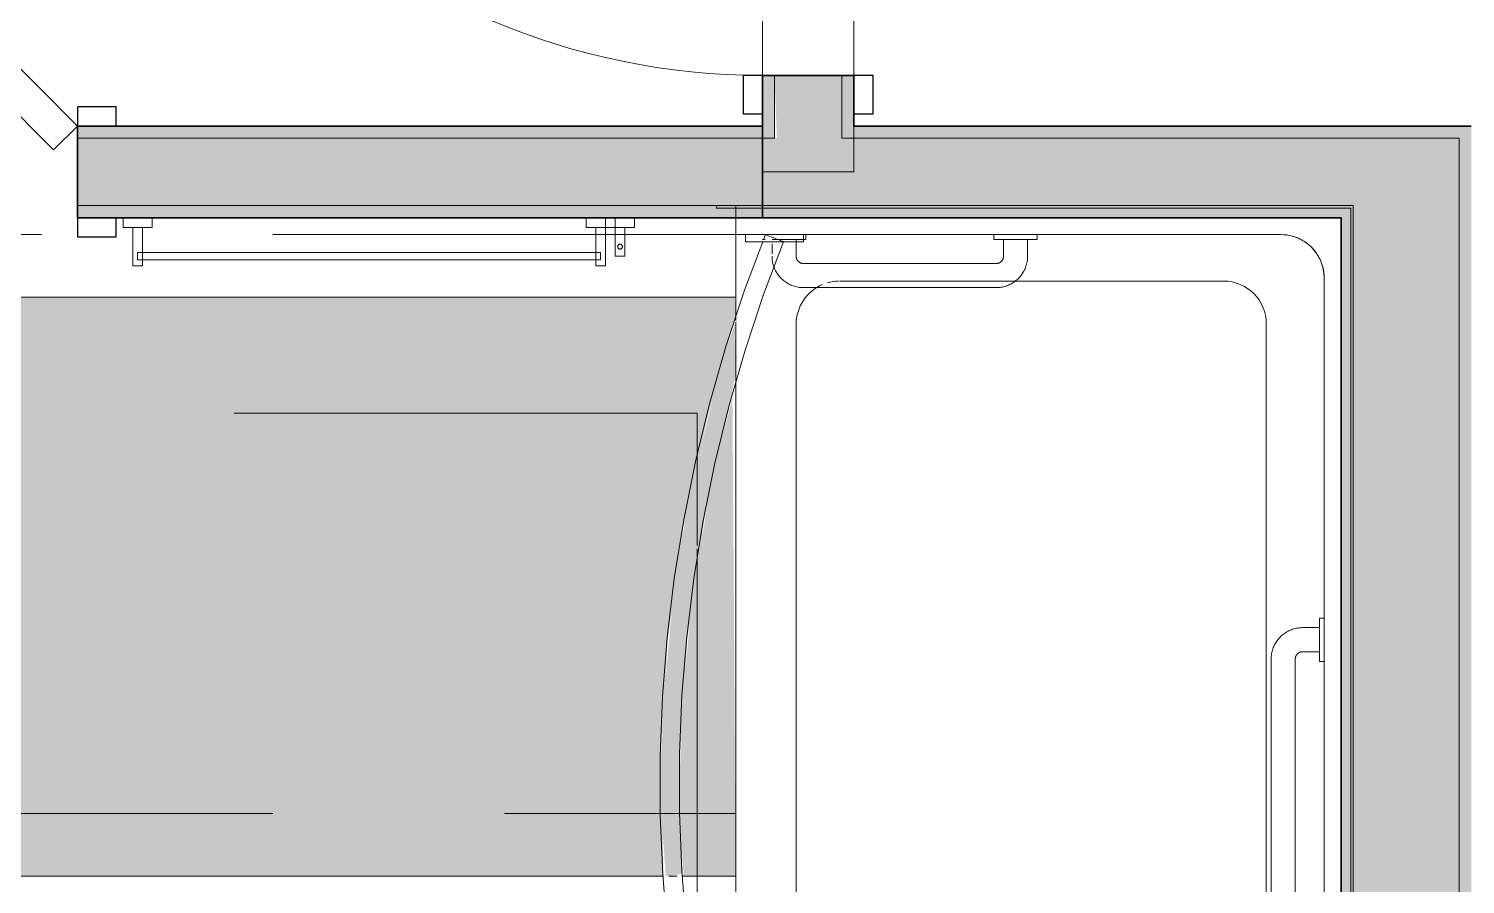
# Model space of a CAD drawing. Header units: inches. Extents: x 6 to 8416, y -388 to 6104.
# Drawn here: x 5332.6 to 5407.1, y 1780 to 1824.4 of the extents above; entities that cross this region are included whole.
import ezdxf

# ---------------------------------------------------------------- set-up
doc = ezdxf.new("R2010")
doc.units = ezdxf.units.IN
doc.header["$MEASUREMENT"] = 0
doc.linetypes.add('Dash 1_16_', pattern=[48, 24, -24])
doc.linetypes.add('Hidden 1_16_', pattern=[36, 24, -12])
for name, color, linetype, lineweight in [('A-DOOR', 31, 'Continuous', 18), ('A-DOOR-FRAM', 31, 'Continuous', 25), ('A-GENM', 13, 'Continuous', 18), ('A-ROOM', 32, 'Continuous', 13), ('A-WALL', 113, 'Continuous', 25), ('A-WALL-PATT', 111, 'Continuous', 35), ('I-WALL', 2, 'Continuous', 25), ('P-SANR-FIXT', 6, 'Continuous', 18), ('Q-SPCQ', 91, 'Continuous', 18)]:
    doc.layers.add(name, color=color, linetype=linetype, lineweight=lineweight)

# ---------------------------------------------------------------- blocks, each defined once
blk = doc.blocks.new('Unit-Single-Flush-ICC ADA-AM - 36_ x 84_-NR _U-BA _ BATH_-6492505-LEVEL 3 - PLAN Copy 1 Copy 1')
at = {"layer": 'A-DOOR'}
for p, q in [((-8.693, 26.593), (-7.456, 27.831)), ((18, 2.375), (-7.456, 27.831)), ((16.763, 1.138), (-8.693, 26.593)), ((16.763, 1.138), (18, 2.375))]:
    blk.add_line(p, q, dxfattribs=at)
at = {"layer": 'A-DOOR', "lineweight": 9}
blk.add_arc((18, 2.375), 36, 135, 180, dxfattribs=at)
at = {"layer": 'A-DOOR-FRAM'}
for p, q in [((-18, 3.375), (-20, 3.375)), ((-20, 3.375), (-20, 2.375)), ((-18, 2.375), (-18, 3.375)), ((20, 3.375), (18, 3.375)), ((18, 3.375), (18, 2.375)), ((20, 2.375), (20, 3.375)), ((-20, 2.375), (-18, 2.375)), ((18, 2.375), (20, 2.375)), ((-18, -2.375), (-20, -2.375)), ((-20, -2.375), (-20, -3.375)), ((-18, -3.375), (-18, -2.375)), ((20, -2.375), (18, -2.375)), ((18, -2.375), (18, -3.375)), ((20, -3.375), (20, -2.375)), ((-20, -3.375), (-18, -3.375)), ((18, -3.375), (20, -3.375))]:
    blk.add_line(p, q, dxfattribs=at)
at = {"layer": 'A-DOOR-FRAM', "lineweight": 18}
for p, q in [((-18, 3.375), (-20, 3.375)), ((-20, 3.375), (-20, 2.375)), ((-18, 3.375), (-18, 2.375)), ((20, 3.375), (18, 3.375)), ((18, 3.375), (18, 2.375)), ((20, 3.375), (20, 2.375)), ((-20, 2.375), (-18, 2.375)), ((18, 2.375), (20, 2.375)), ((-20, -3.375), (-20, -2.375)), ((-18, -2.375), (-20, -2.375)), ((-18, -3.375), (-18, -2.375)), ((18, -3.375), (18, -2.375)), ((20, -2.375), (18, -2.375)), ((20, -3.375), (20, -2.375)), ((-20, -3.375), (-18, -3.375)), ((18, -3.375), (20, -3.375))]:
    blk.add_line(p, q, dxfattribs=at)
blk = doc.blocks.new('GM BA Shower-Unit-Tub-Prefab-ICC ADA-AM - ICC Type B_ Option A Forward_ 60_W x 32_D-2224287-LEVEL 3 - PLAN Copy 1 Copy 1')
at = {"layer": 'A-GENM'}
blk.add_line((59.375, 32), (60, 32), dxfattribs=at)
blk = doc.blocks.new('PL BA Toilet-Unit-Two Piece-ICC ADA-AM - ICC Type B_ Side Approach_ Swing Up Bar-V277-LEVEL 3 - PLAN Copy 1 Copy 1')
at = {"layer": 'A-GENM', "linetype": 'Hidden 1_16_', "lineweight": 9}
for p, q in [((0, -48.547), (0, -24.953)), ((0, -48.966), (0, -48.547)), ((0, -53.798), (0, -49.138)), ((0, -56), (0, -53.849)), ((0, -56), (48, -56))]:
    blk.add_line(p, q, dxfattribs=at)
blk = doc.blocks.new('GM Clearance-Rect-AM - 30_ x 48_  - A117 2017 Existing _ Type B _ A117 2009 _ CBC-V278-LEVEL 3 - PLAN Copy 1 Copy 1')
at = {"layer": 'A-GENM', "linetype": 'Hidden 1_16_', "lineweight": 9, "transparency": 33554560}
h = blk.add_hatch(color=256, dxfattribs=at)
h.paths.add_polyline_path([(-15, 0), (9.828, 0.176), (5.342, 1.272), (-0.299, 2.235), (-5.936, 2.769), (-11.117, 2.9), (-15, 2.713)])
h.paths.add_polyline_path([(-15, 3.753), (-8.105, 3.852), (-2.752, 3.521), (3.086, 2.722), (8.65, 1.493), (13.238, 0.219), (14.128, 0), (15, 0.051), (15, 48), (-15, 48), (-15, 3.756)])
blk.add_hatch(color=256, dxfattribs=at).paths.add_polyline_path([(-15, 3.221), (-14.841, 2.759), (-8.575, 2.869), (-2.804, 2.522), (3.46, 1.633), (8.938, 0.418), (11.06, 0), (13.652, 0.051), (11.549, 0.744), (4.958, 2.363), (0.451, 3.155), (-6.296, 3.783), (-11.234, 3.896), (-15, 3.633), (-15, 3.379)])
at = {"layer": 'A-GENM', "linetype": 'Hidden 1_16_', "lineweight": 9}
for p, q in [((15, 48), (-15, 48)), ((-15, 48), (-15, 3.753)), ((15, 48), (-15, 48)), ((-15, 48), (-15, 3.753)), ((-15, 3.753), (-15, 48)), ((-15, 48), (15, 48)), ((15, 0), (15, 48)), ((15, 0), (15, 48)), ((15, 48), (15, 0)), ((-15, 3.478), (-15, 3.034)), ((-15, 3.478), (-15, 3.034)), ((-15, 3.034), (-15, 3.478)), ((-15, 2.753), (-15, 0)), ((-15, 2.753), (-15, 0)), ((-15, 0), (-15, 2.753)), ((-15, 0), (10.475, 0)), ((-15, 0), (10.475, 0)), ((10.475, 0), (-15, 0)), ((10.475, 0), (10.898, 0)), ((10.475, 0), (10.898, 0)), ((10.898, 0), (10.475, 0)), ((10.95, 0), (11.644, 0)), ((10.95, 0), (11.644, 0)), ((11.644, 0), (10.95, 0)), ((11.807, 0), (13.716, 0)), ((11.807, 0), (13.716, 0)), ((13.716, 0), (11.807, 0)), ((13.797, 0), (15, 0)), ((13.797, 0), (15, 0)), ((15, 0), (13.797, 0))]:
    blk.add_line(p, q, dxfattribs=at)
blk = doc.blocks.new('SE BA Towel Bar-AM - 2_-0_ W x 2 1_2_ D_ 48_ AFF-V280-LEVEL 3 - PLAN Copy 1 Copy 1')
at = {"layer": 'Q-SPCQ'}
for p, q in [((-12.25, 2.5), (-12.25, 0.5)), ((-12.25, 2.5), (-12, 2.5)), ((-12.217, 2.5), (-12, 2.5)), ((-12, 2.5), (-11.783, 2.5)), ((-12, 2.5), (-11.75, 2.5)), ((-11.75, 0.5), (-11.75, 2.5)), ((11.75, 2.5), (11.75, 0.5)), ((11.75, 2.5), (12, 2.5)), ((11.783, 2.5), (12, 2.5)), ((12, 2.5), (12.217, 2.5)), ((12, 2.5), (12.25, 2.5)), ((12.25, 0.5), (12.25, 2.5)), ((12, 2.187), (-12, 2.187)), ((-12, 2.187), (-12, 1.812)), ((-12, 2.187), (-12, 2.162)), ((-12, 2.162), (-12, 2.133)), ((-12, 2.133), (-12, 2)), ((-12, 2), (-12, 1.906)), ((-12, 1.906), (-12, 1.867)), ((-12, 1.867), (-12, 1.812)), ((-12, 1.812), (12, 1.812)), ((12, 2.181), (12, 2.187)), ((12, 1.812), (12, 2.187)), ((12, 2.162), (12, 2.181)), ((12, 2.133), (12, 2.162)), ((12, 2.094), (12, 2.133)), ((12, 2), (12, 2.094)), ((12, 1.951), (12, 2)), ((12, 1.906), (12, 1.951)), ((12, 1.867), (12, 1.906)), ((12, 1.838), (12, 1.867)), ((12, 1.819), (12, 1.838)), ((12, 1.812), (12, 1.819)), ((-12.75, 0.5), (-12.75, 0)), ((-12, 0.5), (-12.75, 0.5)), ((-12, 0.5), (-12.25, 0.5)), ((-12, 0.5), (-12.236, 0.5)), ((-12, 0.5), (-12.217, 0.5)), ((-11.783, 0.5), (-12, 0.5)), ((-11.75, 0.5), (-12, 0.5)), ((-11.764, 0.5), (-12, 0.5)), ((-11.25, 0.5), (-12, 0.5)), ((-11.25, 0), (-11.25, 0.5)), ((11.25, 0.5), (11.25, 0)), ((12, 0.5), (11.25, 0.5)), ((12, 0.5), (11.75, 0.5)), ((12, 0.5), (11.764, 0.5)), ((12, 0.5), (11.783, 0.5)), ((12.217, 0.5), (12, 0.5)), ((12.25, 0.5), (12, 0.5)), ((12.236, 0.5), (12, 0.5)), ((12.75, 0.5), (12, 0.5)), ((12.75, 0), (12.75, 0.5)), ((-12.53, 0), (-12.75, 0)), ((-12, 0), (-12.75, 0)), ((-12, 0), (-12.53, 0)), ((-11.47, 0), (-12, 0)), ((-11.25, 0), (-12, 0)), ((-11.25, 0), (-11.47, 0)), ((11.47, 0), (11.25, 0)), ((12, 0), (11.25, 0)), ((12, 0), (11.47, 0)), ((12.53, 0), (12, 0)), ((12.75, 0), (12, 0)), ((12.75, 0), (12.53, 0))]:
    blk.add_line(p, q, dxfattribs=at)
blk = doc.blocks.new('z Nested-Shower Surround-Tub-Prefab - Variable-V282-LEVEL 3 - PLAN Copy 1 Copy 1')
at = {"layer": 'A-GENM', "lineweight": 9}
for p, q in [((60, 33), (59.875, 33)), ((59.875, 33), (59.875, 0.125)), ((59.875, 32), (59.875, 33)), ((59.875, 33), (60, 33)), ((60, 0), (60, 33)), ((60, 33), (60, 32)), ((59.875, 0.625), (59.875, 32)), ((60, 32), (60, 0.625)), ((0, 0), (60, 0)), ((60, 0), (0, 0)), ((59.875, 0.125), (0.125, 0.125)), ((0.312, 0.125), (59.688, 0.125)), ((59.875, 0.312), (59.875, 0.625)), ((60, 0.625), (60, 0))]:
    blk.add_line(p, q, dxfattribs=at)
at = {"layer": 'A-GENM'}
for p, q in [((9.275, 32), (25.25, 32)), ((25.25, 32), (50.725, 32)), ((50.725, 32), (51.148, 32)), ((51.2, 32), (51.894, 32)), ((52.057, 32), (53.966, 32)), ((54.047, 32), (55.25, 32)), ((55.25, 32), (58.5, 32)), ((58.5, 32), (58.5, 30.75)), ((60, 32), (58.5, 32)), ((58.5, 32), (58.5, 30.75)), ((58.5, 30.75), (58.5, 32)), ((58.5, 32), (59.375, 32)), ((59.375, 32), (59.875, 32)), ((60, 0), (60, 32)), ((60, 32), (60, 0.625)), ((58.5, 30.75), (58.5, 30)), ((58.5, 30.75), (58.5, 30)), ((58.5, 30), (58.5, 30.75)), ((58.5, 29.869), (58.5, 29.25)), ((58.5, 29.869), (58.5, 29.25)), ((58.5, 29.25), (58.5, 29.869)), ((58.5, 29.25), (58.5, 3.75)), ((58.5, 29.25), (58.5, 3.75)), ((58.5, 3.75), (58.5, 29.25)), ((53.839, 28.873), (6.409, 28.873)), ((56.089, 18.5), (56.089, 26.623)), ((56.089, 6.712), (56.089, 18.5)), ((53.877, 4.5), (6.371, 4.5)), ((56.25, 1.5), (3.75, 1.5)), ((56.25, 1.5), (3.75, 1.5)), ((3.75, 1.5), (56.25, 1.5)), ((0, 0), (60, 0)), ((60, 0), (0, 0)), ((60, 0.625), (60, 0))]:
    blk.add_line(p, q, dxfattribs=at)
for centre, radius, start, end in [((53.839, 26.623), 2.25, 23.01288, 90), ((53.839, 26.623), 2.25, 10.6675, 16.57426), ((53.839, 26.623), 2.25, 1.82866, 9.29916), ((53.877, 6.712), 2.212, 270, 360), ((56.25, 3.75), 2.25, 270, 360), ((56.25, 3.75), 2.25, 345, 0), ((56.25, 3.75), 2.25, 345, 360), ((56.25, 3.75), 2.25, 335.02868, 339.97132), ((56.25, 3.75), 2.25, 335.02868, 339.97132), ((56.25, 3.75), 2.25, 339.97132, 345), ((56.25, 3.75), 2.25, 339.97132, 345), ((56.25, 3.75), 2.25, 315, 330), ((56.25, 3.75), 2.25, 315, 330), ((56.25, 3.75), 2.25, 330, 335.02868), ((56.25, 3.75), 2.25, 330, 335.02868), ((56.25, 3.75), 2.25, 270, 285), ((56.25, 3.75), 2.25, 270, 285), ((56.25, 3.75), 2.25, 285, 290.02868), ((56.25, 3.75), 2.25, 285, 290.02868), ((56.25, 3.75), 2.25, 290.02868, 294.97132), ((56.25, 3.75), 2.25, 290.02868, 294.97132), ((56.25, 3.75), 2.25, 294.97132, 300), ((56.25, 3.75), 2.25, 294.97132, 300), ((56.25, 3.75), 2.25, 300, 315), ((56.25, 3.75), 2.25, 300, 315)]:
    blk.add_arc(centre, radius, start, end, dxfattribs=at)
blk = doc.blocks.new('z Nested-Shower Grab Bars - Variable-V283-LEVEL 3 - PLAN Copy 1 Copy 1')
at = {"layer": 'A-GENM', "linetype": 'Dash 1_16_', "lineweight": 9}
for p, q in [((56.75, 29.125), (56.75, 29.087)), ((56.75, 29.125), (56.75, 29.087)), ((56.75, 29.087), (56.75, 28.974)), ((56.75, 29.087), (56.75, 28.974)), ((57, 29.087), (57, 29.125)), ((57, 28.974), (57, 29.125)), ((57, 28.974), (57, 29.087)), ((55.364, 28.543), (55.303, 28.521)), ((55.426, 28.562), (55.364, 28.543)), ((55.489, 28.578), (55.426, 28.562)), ((55.552, 28.593), (55.489, 28.578)), ((55.616, 28.604), (55.552, 28.593)), ((55.68, 28.613), (55.616, 28.604)), ((55.745, 28.62), (55.68, 28.613)), ((55.81, 28.624), (55.745, 28.62)), ((55.875, 28.625), (55.81, 28.624)), ((56.516, 28.625), (55.998, 28.625)), ((56.75, 28.541), (56.75, 28.625)), ((56.75, 28.541), (56.75, 28.625)), ((56.75, 28.442), (56.75, 28.541)), ((56.75, 28.313), (56.75, 28.541)), ((56.75, 28.162), (56.75, 28.442)), ((56.75, 28.371), (56.75, 28.291)), ((56.75, 28.371), (56.75, 28.291)), ((56.75, 28.162), (56.75, 28.313)), ((57, 28.563), (57, 28.795)), ((57, 28.563), (57, 28.795)), ((57, 28.291), (57, 28.371)), ((57, 28.113), (57, 28.371)), ((56.75, 28), (56.75, 28.162)), ((56.75, 28), (56.75, 28.162)), ((56.75, 27.838), (56.75, 28)), ((56.75, 27.838), (56.75, 28)), ((56.75, 27.688), (56.75, 27.838)), ((56.75, 27.688), (56.75, 27.838)), ((56.75, 27.709), (56.75, 26.875)), ((56.75, 27.375), (56.75, 27.688)), ((56.75, 27.375), (56.75, 27.688)), ((56.75, 27.687), (56.75, 26.875)), ((57, 28.113), (57, 28.291)), ((57, 27.749), (57, 28)), ((57, 27.749), (57, 28)), ((57, 27.438), (57, 27.709)), ((57, 27.438), (57, 27.709)), ((54.25, 27), (54.25, 17)), ((55.5, 17), (55.5, 27)), ((55.875, 27.375), (56.75, 27.375)), ((56.75, 26.875), (57, 26.875)), ((57, 27.205), (57, 27.438)), ((57, 27.205), (57, 27.438)), ((57, 27.026), (57, 27.205)), ((57, 27.026), (57, 27.205)), ((57, 26.913), (57, 27.026)), ((57, 26.913), (57, 27.026)), ((57, 26.875), (57, 26.913)), ((57, 26.875), (57, 26.913)), ((56.75, 16.625), (55.875, 16.625)), ((57, 17.125), (56.75, 17.125)), ((56.75, 17.125), (56.75, 16.313)), ((56.75, 17.125), (56.75, 14.875)), ((56.75, 16.313), (56.75, 16.625)), ((56.75, 15.375), (56.75, 16.625)), ((57, 17.087), (57, 17.125)), ((57, 17.087), (57, 17.125)), ((57, 16.974), (57, 17.087)), ((57, 16.974), (57, 17.087)), ((57, 16.795), (57, 16.974)), ((57, 16.795), (57, 16.974)), ((57, 16.563), (57, 16.795)), ((57, 16.563), (57, 16.795)), ((57, 16.291), (57, 16.563)), ((57, 16.291), (57, 16.563)), ((56.75, 16.162), (56.75, 16.313)), ((56.75, 16), (56.75, 16.162)), ((56.75, 15.838), (56.75, 16)), ((56.75, 15.688), (56.75, 15.838)), ((56.75, 15.375), (56.75, 15.688)), ((56.75, 15.687), (56.75, 14.875)), ((57, 16), (57, 16.291)), ((57, 16), (57, 16.291)), ((57, 15.709), (57, 16)), ((57, 15.709), (57, 16)), ((57, 15.438), (57, 15.709)), ((57, 15.438), (57, 15.709)), ((55.875, 15.375), (56.75, 15.375)), ((57, 15.205), (57, 15.438)), ((57, 15.205), (57, 15.438)), ((57, 15.026), (57, 15.205)), ((57, 15.026), (57, 15.205)), ((57, 14.913), (57, 15.026)), ((57, 14.913), (57, 15.026)), ((57, 14.875), (57, 14.913)), ((57, 14.875), (57, 14.913)), ((56.75, 14.875), (57, 14.875)), ((35, 2.75), (13, 2.75)), ((35, 2.75), (13, 2.75)), ((13, 1.5), (35, 1.5)), ((13, 1.5), (35, 1.5)), ((35.375, 1.125), (35.375, 0.25)), ((35.375, 1.125), (35.375, 0.25)), ((36.625, 0.25), (36.625, 1.125)), ((36.625, 0.25), (36.625, 1.125)), ((34.875, 0.25), (34.875, 0)), ((35.687, 0.25), (34.875, 0.25)), ((35.687, 0.25), (34.875, 0.25)), ((34.875, 0.25), (34.875, 0)), ((37.125, 0.25), (34.875, 0.25)), ((35.687, 0.25), (34.875, 0.25)), ((34.875, 0), (34.913, 0)), ((34.875, 0), (34.913, 0)), ((34.875, 0), (34.913, 0)), ((34.875, 0), (34.913, 0)), ((34.913, 0), (35.026, 0)), ((34.913, 0), (35.026, 0)), ((34.913, 0), (35.026, 0)), ((34.913, 0), (35.026, 0)), ((35.026, 0), (35.205, 0)), ((35.026, 0), (35.205, 0)), ((35.026, 0), (35.205, 0)), ((35.026, 0), (35.205, 0)), ((35.205, 0), (35.438, 0)), ((35.205, 0), (35.438, 0)), ((35.205, 0), (35.438, 0)), ((35.205, 0), (35.438, 0)), ((35.375, 0.25), (35.688, 0.25)), ((35.375, 0.25), (35.688, 0.25)), ((35.375, 0.25), (36.625, 0.25)), ((35.375, 0.25), (35.688, 0.25)), ((35.438, 0), (35.709, 0)), ((35.438, 0), (35.709, 0)), ((35.438, 0), (35.709, 0)), ((35.438, 0), (35.709, 0)), ((35.688, 0.25), (35.838, 0.25)), ((35.688, 0.25), (35.838, 0.25)), ((35.688, 0.25), (35.838, 0.25)), ((35.709, 0), (36, 0)), ((35.709, 0), (36, 0)), ((35.709, 0), (36, 0)), ((35.709, 0), (36, 0)), ((35.838, 0.25), (36, 0.25)), ((35.838, 0.25), (36, 0.25)), ((35.838, 0.25), (36, 0.25)), ((36, 0.25), (36.162, 0.25)), ((36, 0.25), (36.162, 0.25)), ((36, 0.25), (36.162, 0.25)), ((36, 0), (36.291, 0)), ((36, 0), (36.291, 0)), ((36, 0), (36.291, 0)), ((36, 0), (36.291, 0)), ((36.162, 0.25), (36.313, 0.25)), ((36.162, 0.25), (36.313, 0.25)), ((36.162, 0.25), (36.313, 0.25)), ((36.291, 0), (36.563, 0)), ((36.291, 0), (36.563, 0)), ((36.291, 0), (36.563, 0)), ((36.291, 0), (36.563, 0)), ((37.125, 0.25), (36.313, 0.25)), ((37.125, 0.25), (36.313, 0.25)), ((36.313, 0.25), (36.625, 0.25)), ((36.313, 0.25), (36.625, 0.25)), ((37.125, 0.25), (36.313, 0.25)), ((36.313, 0.25), (36.625, 0.25)), ((36.563, 0), (36.795, 0)), ((36.563, 0), (36.795, 0)), ((36.563, 0), (36.795, 0)), ((36.563, 0), (36.795, 0)), ((36.795, 0), (36.974, 0)), ((36.795, 0), (36.974, 0)), ((36.795, 0), (36.974, 0)), ((36.795, 0), (36.974, 0)), ((36.974, 0), (37.087, 0)), ((36.974, 0), (37.087, 0)), ((36.974, 0), (37.087, 0)), ((36.974, 0), (37.087, 0)), ((37.087, 0), (37.125, 0)), ((37.087, 0), (37.125, 0)), ((37.087, 0), (37.125, 0)), ((37.087, 0), (37.125, 0)), ((37.125, 0), (37.125, 0.25)), ((37.125, 0), (37.125, 0.25))]:
    blk.add_line(p, q, dxfattribs=at)
at = {"layer": 'A-GENM', "linetype": 'Dash 1_16_', "lineweight": 9, "flags": 128}
for points in [[(55.303, 28.521), (55.242, 28.497), (55.183, 28.47), (55.125, 28.441), (55.068, 28.41), (55.012, 28.377), (54.957, 28.341), (54.905, 28.303), (54.853, 28.264), (54.803, 28.222), (54.756, 28.178), (54.709, 28.132), (54.665, 28.085), (54.623, 28.035), (54.582, 27.984), (54.544, 27.932), (54.508, 27.878), (54.474, 27.823), (54.442, 27.766), (54.412, 27.708), (54.385, 27.649), (54.36, 27.589), (54.338, 27.528), (54.318, 27.466), (54.301, 27.403), (54.286, 27.34), (54.274, 27.276), (54.264, 27.212), (54.257, 27.147), (54.252, 27.083), (54.25, 27.018), (54.25, 27)], [(55.5, 27), (55.5, 27.015), (55.501, 27.03), (55.503, 27.045), (55.505, 27.06), (55.507, 27.075), (55.511, 27.089), (55.515, 27.104), (55.519, 27.118), (55.524, 27.132), (55.53, 27.146), (55.536, 27.16), (55.542, 27.173), (55.55, 27.186), (55.557, 27.199), (55.565, 27.212), (55.574, 27.224), (55.583, 27.236), (55.593, 27.247), (55.603, 27.258), (55.614, 27.269), (55.625, 27.279), (55.636, 27.289), (55.648, 27.298), (55.66, 27.307), (55.672, 27.316), (55.685, 27.323), (55.698, 27.331), (55.712, 27.338), (55.725, 27.344), (55.739, 27.35), (55.753, 27.355), (55.767, 27.359), (55.782, 27.363), (55.797, 27.367), (55.811, 27.37), (55.826, 27.372), (55.841, 27.373), (55.856, 27.375), (55.871, 27.375), (55.875, 27.375)], [(54.25, 17), (54.251, 16.935), (54.255, 16.87), (54.262, 16.805), (54.271, 16.741), (54.282, 16.677), (54.297, 16.614), (54.313, 16.551), (54.332, 16.489), (54.354, 16.428), (54.378, 16.367), (54.405, 16.308), (54.434, 16.25), (54.465, 16.193), (54.498, 16.137), (54.534, 16.082), (54.572, 16.03), (54.611, 15.978), (54.653, 15.928), (54.697, 15.881), (54.743, 15.834), (54.79, 15.79), (54.84, 15.748), (54.891, 15.707), (54.943, 15.669), (54.997, 15.633), (55.052, 15.599), (55.109, 15.567), (55.167, 15.537), (55.226, 15.51), (55.286, 15.485), (55.347, 15.463), (55.409, 15.443), (55.472, 15.426), (55.535, 15.411), (55.599, 15.399), (55.663, 15.389), (55.728, 15.382), (55.792, 15.377), (55.857, 15.375), (55.875, 15.375)], [(55.875, 16.625), (55.86, 16.625), (55.845, 16.626), (55.83, 16.628), (55.815, 16.63), (55.8, 16.632), (55.786, 16.636), (55.771, 16.64), (55.757, 16.644), (55.743, 16.649), (55.729, 16.655), (55.715, 16.661), (55.702, 16.667), (55.689, 16.675), (55.676, 16.682), (55.663, 16.69), (55.651, 16.699), (55.639, 16.708), (55.628, 16.718), (55.617, 16.728), (55.606, 16.739), (55.596, 16.75), (55.586, 16.761), (55.577, 16.773), (55.568, 16.785), (55.559, 16.797), (55.552, 16.81), (55.544, 16.823), (55.537, 16.837), (55.531, 16.85), (55.525, 16.864), (55.52, 16.878), (55.516, 16.892), (55.512, 16.907), (55.508, 16.922), (55.505, 16.936), (55.503, 16.951), (55.502, 16.966), (55.5, 16.981), (55.5, 16.996), (55.5, 17)], [(36.625, 1.125), (36.624, 1.19), (36.62, 1.255), (36.613, 1.32), (36.604, 1.384), (36.593, 1.448), (36.578, 1.511), (36.562, 1.574), (36.543, 1.636), (36.521, 1.697), (36.497, 1.758), (36.47, 1.817), (36.441, 1.875), (36.41, 1.932), (36.377, 1.988), (36.341, 2.043), (36.303, 2.095), (36.264, 2.147), (36.222, 2.197), (36.178, 2.244), (36.132, 2.291), (36.085, 2.335), (36.035, 2.377), (35.984, 2.418), (35.932, 2.456), (35.878, 2.492), (35.823, 2.526), (35.766, 2.558), (35.708, 2.588), (35.649, 2.615), (35.589, 2.64), (35.528, 2.662), (35.466, 2.682), (35.403, 2.699), (35.34, 2.714), (35.276, 2.726), (35.212, 2.736), (35.147, 2.743), (35.083, 2.748), (35.018, 2.75), (35, 2.75)], [(36.625, 1.125), (36.624, 1.19), (36.62, 1.255), (36.613, 1.32), (36.604, 1.384), (36.593, 1.448), (36.578, 1.511), (36.562, 1.574), (36.543, 1.636), (36.521, 1.697), (36.497, 1.758), (36.47, 1.817), (36.441, 1.875), (36.41, 1.932), (36.377, 1.988), (36.341, 2.043), (36.303, 2.095), (36.264, 2.147), (36.222, 2.197), (36.178, 2.244), (36.132, 2.291), (36.085, 2.335), (36.035, 2.377), (35.984, 2.418), (35.932, 2.456), (35.878, 2.492), (35.823, 2.526), (35.766, 2.558), (35.708, 2.588), (35.649, 2.615), (35.589, 2.64), (35.528, 2.662), (35.466, 2.682), (35.403, 2.699), (35.34, 2.714), (35.276, 2.726), (35.212, 2.736), (35.147, 2.743), (35.083, 2.748), (35.018, 2.75), (35, 2.75)], [(35, 1.5), (35.015, 1.5), (35.03, 1.499), (35.045, 1.497), (35.06, 1.495), (35.075, 1.493), (35.089, 1.489), (35.104, 1.485), (35.118, 1.481), (35.132, 1.476), (35.146, 1.47), (35.16, 1.464), (35.173, 1.458), (35.186, 1.45), (35.199, 1.443), (35.212, 1.435), (35.224, 1.426), (35.236, 1.417), (35.247, 1.407), (35.258, 1.397), (35.269, 1.386), (35.279, 1.375), (35.289, 1.364), (35.298, 1.352), (35.307, 1.34), (35.316, 1.328), (35.323, 1.315), (35.331, 1.302), (35.338, 1.288), (35.344, 1.275), (35.35, 1.261), (35.355, 1.247), (35.359, 1.233), (35.363, 1.218), (35.367, 1.203), (35.37, 1.189), (35.372, 1.174), (35.373, 1.159), (35.375, 1.144), (35.375, 1.129), (35.375, 1.125)], [(35, 1.5), (35.015, 1.5), (35.03, 1.499), (35.045, 1.497), (35.06, 1.495), (35.075, 1.493), (35.089, 1.489), (35.104, 1.485), (35.118, 1.481), (35.132, 1.476), (35.146, 1.47), (35.16, 1.464), (35.173, 1.458), (35.186, 1.45), (35.199, 1.443), (35.212, 1.435), (35.224, 1.426), (35.236, 1.417), (35.247, 1.407), (35.258, 1.397), (35.269, 1.386), (35.279, 1.375), (35.289, 1.364), (35.298, 1.352), (35.307, 1.34), (35.316, 1.328), (35.323, 1.315), (35.331, 1.302), (35.338, 1.288), (35.344, 1.275), (35.35, 1.261), (35.355, 1.247), (35.359, 1.233), (35.363, 1.218), (35.367, 1.203), (35.37, 1.189), (35.372, 1.174), (35.373, 1.159), (35.375, 1.144), (35.375, 1.129), (35.375, 1.125)]]:
    blk.add_lwpolyline(points, dxfattribs=at)
blk = doc.blocks.new('z Nested-Clearance-Shower-AM - Tub_Shower - ICC Type B - Option A_ Forward-V284-LEVEL 3 - PLAN Copy 1 Copy 1')
at = {"layer": 'A-GENM', "linetype": 'Hidden 1_16_', "lineweight": 9}
for p, q in [((30, 48), (0, 48)), ((0, 48), (0, 0)), ((30, 0), (30, 48)), ((16, 47), (14, 47)), ((14, 47), (14, 41.578)), ((14, 42.078), (14, 47)), ((14, 47), (14.25, 47)), ((14.25, 47), (16, 47)), ((16, 41.578), (16, 47)), ((16, 47), (16, 41.578)), ((12.664, 42.914), (11.25, 41.5)), ((11.5, 41.75), (12.664, 42.914)), ((14, 41.578), (12.664, 42.914)), ((12.664, 42.914), (14, 41.578)), ((17.336, 42.914), (16, 41.578)), ((16, 41.578), (17.336, 42.914)), ((18.75, 41.5), (17.336, 42.914)), ((17.336, 42.914), (18.75, 41.5)), ((11.25, 41.5), (11.5, 41.75)), ((14, 41.578), (14, 42.078)), ((11.25, 41.5), (15, 37.75)), ((15, 37.75), (11.25, 41.5)), ((15, 37.75), (18.75, 41.5)), ((18.75, 41.5), (15.25, 38)), ((15.25, 38), (15, 37.75)), ((0, 0), (30, 0))]:
    blk.add_line(p, q, dxfattribs=at)
blk = doc.blocks.new('SE BA Shower Curtain Rod-AM - 1_ Dia__ 76_ AFF-V285-LEVEL 3 - PLAN Copy 1 Copy 1')
at = {"layer": 'Q-SPCQ'}
for p, q in [((57, 1.5), (56.625, 1.5)), ((56.625, 1.5), (56.625, 0.75)), ((56.625, 1.5), (56.625, -1.5)), ((57, -1.5), (57, 1.5)), ((57, 0.75), (57, 1.5)), ((57, 0.388), (57, 0.75)), ((56.765, -0.12), (56.812, 0)), ((56.765, -0.12), (56.812, 0)), ((56.998, 0.464), (56.786, 0.544)), ((56.812, 0), (56.86, 0.12)), ((56.812, 0), (56.86, 0.12)), ((56.86, 0.12), (56.905, 0.232)), ((56.86, 0.12), (56.905, 0.232)), ((56.905, 0.232), (56.973, 0.402)), ((56.905, 0.232), (56.943, 0.328)), ((56.943, 0.328), (56.973, 0.402)), ((56.973, 0.402), (56.991, 0.449)), ((56.973, 0.402), (56.991, 0.449)), ((56.991, 0.449), (56.998, 0.464)), ((56.991, 0.449), (56.998, 0.464)), ((57, 0), (57, 0.388)), ((56.625, 0), (56.625, -0.133)), ((56.625, -0.391), (56.625, -0.75)), ((56.627, -0.464), (56.634, -0.449)), ((56.627, -0.464), (56.634, -0.449)), ((56.634, -0.449), (56.652, -0.402)), ((56.634, -0.449), (56.652, -0.402)), ((56.652, -0.402), (56.72, -0.232)), ((56.652, -0.402), (56.682, -0.328)), ((56.682, -0.328), (56.72, -0.232)), ((56.72, -0.232), (56.765, -0.12)), ((56.72, -0.232), (56.765, -0.12)), ((57, -0.133), (57, 0)), ((57, -0.388), (57, -0.133)), ((57, -0.75), (57, -0.388)), ((56.625, -0.75), (56.625, -1.5)), ((57, -1.5), (57, -0.75)), ((56.625, -1.5), (57, -1.5))]:
    blk.add_line(p, q, dxfattribs=at)
at = {"layer": 'Q-SPCQ', "flags": 128}
for points in [[(56.625, 0.604), (54.115, 1.547), (51.191, 2.513), (48.231, 3.362), (45.239, 4.091), (42.221, 4.7), (39.18, 5.189), (36.123, 5.555), (33.053, 5.798), (29.976, 5.919), (26.897, 5.916), (23.82, 5.791), (20.75, 5.542), (17.694, 5.171), (14.654, 4.678), (11.636, 4.063), (8.646, 3.329), (5.687, 2.475), (2.765, 1.504), (0.375, 0.605)], [(0.375, -0.464), (3.218, 0.604), (6.104, 1.558), (9.026, 2.395), (11.978, 3.115), (14.958, 3.716), (17.959, 4.198), (20.976, 4.56), (24.006, 4.8), (27.043, 4.919), (30.083, 4.916), (33.119, 4.792), (36.149, 4.547), (39.166, 4.181), (42.166, 3.694), (45.144, 3.088), (48.096, 2.363), (51.016, 1.52), (53.901, 0.562), (56.625, -0.464)]]:
    blk.add_lwpolyline(points, dxfattribs=at)
blk = doc.blocks.new('SE BA Robe Hook-AM - Robe Hook-V297-LEVEL 3 - PLAN Copy 1 Copy 1')
at = {"layer": 'Q-SPCQ'}
for p, q in [((-0.25, 2), (-0.25, 0.5)), ((-0.25, 2), (0, 2)), ((-0.217, 2), (0, 2)), ((0, 2), (0.217, 2)), ((0, 2), (0.25, 2)), ((0.25, 0.5), (0.25, 2)), ((-0.75, 0.5), (-0.75, 0)), ((0, 0.5), (-0.75, 0.5)), ((0, 0.5), (-0.25, 0.5)), ((0, 0.5), (-0.236, 0.5)), ((0, 0.5), (-0.217, 0.5)), ((0.217, 0.5), (0, 0.5)), ((0.25, 0.5), (0, 0.5)), ((0.236, 0.5), (0, 0.5)), ((0.75, 0.5), (0, 0.5)), ((0.75, 0), (0.75, 0.5)), ((0, 0), (-0.75, 0)), ((0.75, 0), (0, 0))]:
    blk.add_line(p, q, dxfattribs=at)
for start, end in [(360, 180), (165, 180), (180, 360), (180, 195), (150, 165), (135, 150), (120, 135), (105, 120), (90, 105), (75, 90), (60, 75), (45, 60), (30, 45), (15, 30), (0, 15), (345, 0), (195, 210), (210, 225), (225, 240), (240, 255), (255, 270), (270, 285), (285, 300), (300, 315), (315, 330), (330, 345)]:
    blk.add_arc((0, 1.5), 0.125, start, end, dxfattribs=at)
blk = doc.blocks.new('Unit-Single-Flush-ICC ADA-AM - 36_ x 84_-NR _U-BE _ BED_-V1036-LEVEL 3 - PLAN Copy 1 Copy 1')
at = {"layer": 'A-DOOR'}
for p, q in [((16.25, 38.375), (18, 38.375)), ((16.25, 2.375), (16.25, 38.375)), ((18, 2.375), (18, 38.375)), ((16.25, 2.375), (18, 2.375))]:
    blk.add_line(p, q, dxfattribs=at)
at = {"layer": 'A-DOOR', "lineweight": 9}
blk.add_arc((18, 2.375), 36, 90, 180, dxfattribs=at)
at = {"layer": 'A-DOOR-FRAM'}
for p, q in [((-18, 3.375), (-20, 3.375)), ((-20, 3.375), (-20, 2.375)), ((-18, 2.375), (-18, 3.375)), ((20, 3.375), (18, 3.375)), ((18, 3.375), (18, 2.375)), ((20, 2.375), (20, 3.375)), ((-20, 2.375), (-18, 2.375)), ((18, 2.375), (20, 2.375)), ((-18, -2.375), (-20, -2.375)), ((-20, -2.375), (-20, -3.375)), ((-18, -3.375), (-18, -2.375)), ((20, -2.375), (18, -2.375)), ((18, -2.375), (18, -3.375)), ((20, -3.375), (20, -2.375)), ((-20, -3.375), (-18, -3.375)), ((18, -3.375), (20, -3.375))]:
    blk.add_line(p, q, dxfattribs=at)
at = {"layer": 'A-DOOR-FRAM', "lineweight": 18}
for p, q in [((-18, 3.375), (-20, 3.375)), ((-20, 3.375), (-20, 2.375)), ((-18, 3.375), (-18, 2.375)), ((20, 3.375), (18, 3.375)), ((18, 3.375), (18, 2.375)), ((20, 3.375), (20, 2.375)), ((-20, 2.375), (-18, 2.375)), ((18, 2.375), (20, 2.375)), ((-20, -3.375), (-20, -2.375)), ((-18, -2.375), (-20, -2.375)), ((-18, -3.375), (-18, -2.375)), ((18, -3.375), (18, -2.375)), ((20, -2.375), (18, -2.375)), ((20, -3.375), (20, -2.375)), ((-20, -3.375), (-18, -3.375)), ((18, -3.375), (20, -3.375))]:
    blk.add_line(p, q, dxfattribs=at)

msp = doc.modelspace()

# ---------------------------------------------------------------- hatches: boundary and pattern name
at = {"layer": 'A-WALL-PATT', "lineweight": 25, "transparency": 33554560}
h = msp.add_hatch(color=10, dxfattribs=at)
h.paths.add_polyline_path([(5371.29033733, 1819.31077679), (5371.29033733, 1821.93577679), (5370.66533733, 1821.93577679), (5370.66533733, 1819.31077679)])
h.paths.add_polyline_path([(5370.66533733, 1857.93577679), (5371.29033733, 1857.93577679), (5371.29033733, 1861.93577679), (5370.66533733, 1861.93577679)])
at = {"layer": 'A-WALL-PATT', "transparency": 33554560}
h = msp.add_hatch(color=10, dxfattribs=at)
h.paths.add_polyline_path([(5374.79033733, 1819.31077679), (5375.41533733, 1819.31077679), (5375.41533733, 1821.93577679), (5374.79033733, 1821.93577679)])
h.paths.add_polyline_path([(5375.41533733, 1857.93577679), (5375.41533733, 1861.93577679), (5374.79033733, 1861.93577679), (5374.79033733, 1857.93577679)])
h = msp.add_hatch(color=10, dxfattribs=at)
h.paths.add_polyline_path([(5370.66533733, 1818.68577679), (5370.66533733, 1819.31077679), (5335.16533733, 1819.31077679), (5335.16533733, 1818.68577679), (5354.55053685, 1818.68577679)])
h.paths.add_polyline_path([(5299.16533733, 1818.68577679), (5299.16533733, 1819.31077679), (5260.91533733, 1819.31077679), (5260.91533733, 1818.68577679), (5287.06553685, 1818.68577679)])
h = msp.add_hatch(color=10, dxfattribs=at)
h.paths.add_polyline_path([(5406.79033733, 1818.68577679), (5406.79033733, 1819.31077679), (5374.79033733, 1819.31077679), (5374.79033733, 1818.68577679), (5401.29033733, 1818.68577679)])
h.paths.add_polyline_path([(5370.66533733, 1818.68577679), (5371.29033733, 1818.68577679), (5371.29033733, 1819.31077679), (5370.66533733, 1819.31077679)])
msp.add_hatch(color=10, dxfattribs=at).paths.add_polyline_path([(5406.79033733, 1670.81077679), (5407.41533733, 1670.81077679), (5407.41533733, 1819.31077679), (5406.79033733, 1819.31077679), (5406.79033733, 1671.43577679)])
at = {"layer": 'A-WALL-PATT', "lineweight": 25, "transparency": 33554560}
h = msp.add_hatch(color=10, dxfattribs=at)
h.paths.add_polyline_path([(5370.66533733, 1814.56077679), (5370.66533733, 1815.18577679), (5335.16533733, 1815.18577679), (5335.16533733, 1814.56077679), (5354.55053685, 1814.56077679)])
h.paths.add_polyline_path([(5294.41533733, 1814.56077679), (5299.16533733, 1814.56077679), (5299.16533733, 1815.18577679), (5293.79033733, 1815.18577679), (5293.79033733, 1814.56077679)])
h.paths.add_polyline_path([(5289.66533733, 1814.56077679), (5290.29033733, 1814.56077679), (5290.29033733, 1815.18577679), (5265.04033733, 1815.18577679), (5265.04033733, 1814.56077679), (5287.06553685, 1814.56077679)])
msp.add_hatch(color=10, dxfattribs=at).paths.add_polyline_path([(5400.66533733, 1814.56077679), (5400.66533733, 1815.18577679), (5370.66533733, 1815.18577679), (5370.66533733, 1814.56077679), (5388.29303685, 1814.56077679)])
h = msp.add_hatch(color=10, dxfattribs=at)
h.paths.add_polyline_path([(5401.29033733, 1674.93577679), (5401.29033733, 1734.93577679), (5400.66533733, 1734.93577679), (5400.66533733, 1674.93577679)])
h.paths.add_polyline_path([(5400.66533733, 1738.43577679), (5401.29033733, 1738.43577679), (5401.29033733, 1751.68577679), (5400.66533733, 1751.68577679), (5400.66533733, 1748.19756081)])
h.paths.add_polyline_path([(5401.29033733, 1755.18577679), (5401.29033733, 1815.18577679), (5400.66533733, 1815.18577679), (5400.66533733, 1755.18577679)])
at = {"layer": 'I-WALL', "transparency": 33554560}
h = msp.add_hatch(color=10, dxfattribs=at)
h.paths.add_polyline_path([(5374.79033733, 1818.68577679), (5374.79033733, 1821.93577679), (5371.29033733, 1821.93577679), (5371.42178685, 1818.68577679)])
h.paths.add_polyline_path([(5371.29033733, 1857.93577679), (5374.79033733, 1857.93577679), (5374.79033733, 1861.93577679), (5371.29033733, 1861.93577679)])
h = msp.add_hatch(color=10, dxfattribs=at)
h.paths.add_polyline_path([(5370.66533733, 1815.18577679), (5370.66533733, 1818.68577679), (5335.16533733, 1818.68577679), (5335.16533733, 1815.18577679), (5354.55053685, 1815.18577679)])
h.paths.add_polyline_path([(5293.79033733, 1815.18577679), (5299.16533733, 1815.18577679), (5299.16533733, 1818.68577679), (5261.54033733, 1818.68577679), (5261.54033733, 1815.18577679), (5290.29033733, 1815.18577679)])
for points in [[(5400.66533733, 1815.18577679), (5401.29033733, 1815.18577679), (5401.29033733, 1818.68577679), (5370.66533733, 1818.68577679), (5370.66533733, 1815.18577679), (5388.29303685, 1815.18577679)], [(5401.29033733, 1671.43577679), (5406.79033733, 1671.43577679), (5406.79033733, 1818.68577679), (5401.29033733, 1818.68577679), (5401.29033733, 1674.93577679)]]:
    msp.add_hatch(color=10, dxfattribs=at).paths.add_polyline_path(points)

# ---------------------------------------------------------------- linework, layer by layer
at = {"layer": 'A-ROOM', "lineweight": 9, "flags": 128}
msp.add_lwpolyline([(5810.16533733, 1861.31077679), (5375.41533733, 1861.31077679), (5375.41533733, 1816.93577679), (5370.66533733, 1816.93577679), (5370.66533733, 1861.31077679), (5163.04033733, 1861.31077679), (5163.04033733, 1747.43577679), (5292.04033733, 1747.43577679), (5292.04033733, 1748.43577679), (5369.35283733, 1748.43577679), (5369.35283733, 1741.68577679), (5292.04033733, 1741.68577679), (5292.04033733, 1742.68577679), (5163.04033733, 1742.68577679), (5163.04033733, 1507.31077679)], dxfattribs=at)
at = {"layer": 'A-WALL', "lineweight": 9}
for p, q in [((5371.29033733, 1818.68577679), (5371.29033733, 1821.93577679)), ((5374.79033733, 1818.68577679), (5374.79033733, 1821.93577679)), ((5371.29033733, 1818.68577679), (5335.16533733, 1818.68577679)), ((5406.79033733, 1818.68577679), (5374.79033733, 1818.68577679)), ((5406.79033733, 1671.43577679), (5406.79033733, 1818.68577679)), ((5401.29033733, 1815.18577679), (5335.16533733, 1815.18577679)), ((5401.29033733, 1755.18577679), (5401.29033733, 1815.18577679))]:
    msp.add_line(p, q, dxfattribs=at)
at = {"layer": 'I-WALL', "lineweight": 35}
for p, q in [((5375.41533733, 1821.93577679), (5370.66533733, 1821.93577679)), ((5370.66533733, 1821.93577679), (5370.66533733, 1814.56077679)), ((5375.41533733, 1819.31077679), (5375.41533733, 1821.93577679)), ((5370.66533733, 1819.31077679), (5335.16533733, 1819.31077679)), ((5335.16533733, 1819.31077679), (5335.16533733, 1814.56077679)), ((5407.41533733, 1819.31077679), (5375.41533733, 1819.31077679)), ((5335.16533733, 1814.56077679), (5400.66533733, 1814.56077679)), ((5400.66533733, 1814.56077679), (5400.66533733, 1755.81077679))]:
    msp.add_line(p, q, dxfattribs=at)

# ---------------------------------------------------------------- block references
at = {"layer": 'A-DOOR', "rotation": 90}
msp.add_blockref('Unit-Single-Flush-ICC ADA-AM - 36_ x 84_-NR _U-BE _ BED_-V1036-LEVEL 3 - PLAN Copy 1 Copy 1', (5373.04033733, 1839.93577679), dxfattribs=at)
at = {"layer": 'A-DOOR'}
msp.add_blockref('Unit-Single-Flush-ICC ADA-AM - 36_ x 84_-NR _U-BA _ BATH_-6492505-LEVEL 3 - PLAN Copy 1 Copy 1', (5317.16533733, 1816.93577679), dxfattribs=at)
at = {"layer": 'A-GENM', "lineweight": 9, "rotation": 89.99999999999814}
msp.add_blockref('z Nested-Shower Surround-Tub-Prefab - Variable-V282-LEVEL 3 - PLAN Copy 1 Copy 1', (5401.29033733, 1755.18577679), dxfattribs=at)
at = {"layer": 'A-GENM', "rotation": 89.99999999999814}
msp.add_blockref('GM BA Shower-Unit-Tub-Prefab-ICC ADA-AM - ICC Type B_ Option A Forward_ 60_W x 32_D-2224287-LEVEL 3 - PLAN Copy 1 Copy 1', (5401.29033733, 1755.18577679), dxfattribs=at)
at = {"layer": 'A-GENM', "linetype": 'Hidden 1_16_', "lineweight": 9}
for name, p, rotation in [('z Nested-Clearance-Shower-AM - Tub_Shower - ICC Type B - Option A_ Forward-V284-LEVEL 3 - PLAN Copy 1 Copy 1', (5369.29033733, 1783.68577679), 89.99999999999814), ('GM Clearance-Rect-AM - 30_ x 48_  - A117 2017 Existing _ Type B _ A117 2009 _ CBC-V278-LEVEL 3 - PLAN Copy 1 Copy 1', (5369.29033733, 1795.43577679), 89.99999999999778)]:
    msp.add_blockref(name, p, dxfattribs=dict(at, rotation=rotation))
at = {"layer": 'A-GENM', "linetype": 'Dash 1_16_', "lineweight": 9, "rotation": 89.99999999999814}
msp.add_blockref('z Nested-Shower Grab Bars - Variable-V283-LEVEL 3 - PLAN Copy 1 Copy 1', (5399.79033733, 1756.68577679), dxfattribs=at)
at = {"layer": 'P-SANR-FIXT', "rotation": 180}
msp.add_blockref('PL BA Toilet-Unit-Two Piece-ICC ADA-AM - ICC Type B_ Side Approach_ Swing Up Bar-V277-LEVEL 3 - PLAN Copy 1 Copy 1', (5367.29033733, 1748.43577679), dxfattribs=at)
at = {"layer": 'Q-SPCQ'}
for name, p, rotation in [('SE BA Towel Bar-AM - 2_-0_ W x 2 1_2_ D_ 48_ AFF-V280-LEVEL 3 - PLAN Copy 1 Copy 1', (5350.27804022, 1814.56077679), 180), ('SE BA Robe Hook-AM - Robe Hook-V297-LEVEL 3 - PLAN Copy 1 Copy 1', (5363.29033733, 1814.56077679), 180), ('SE BA Shower Curtain Rod-AM - 1_ Dia__ 76_ AFF-V285-LEVEL 3 - PLAN Copy 1 Copy 1', (5371.29033733, 1756.68577679), 89.99999999999814)]:
    msp.add_blockref(name, p, dxfattribs=dict(at, rotation=rotation))

doc.saveas('drawing.dxf')
